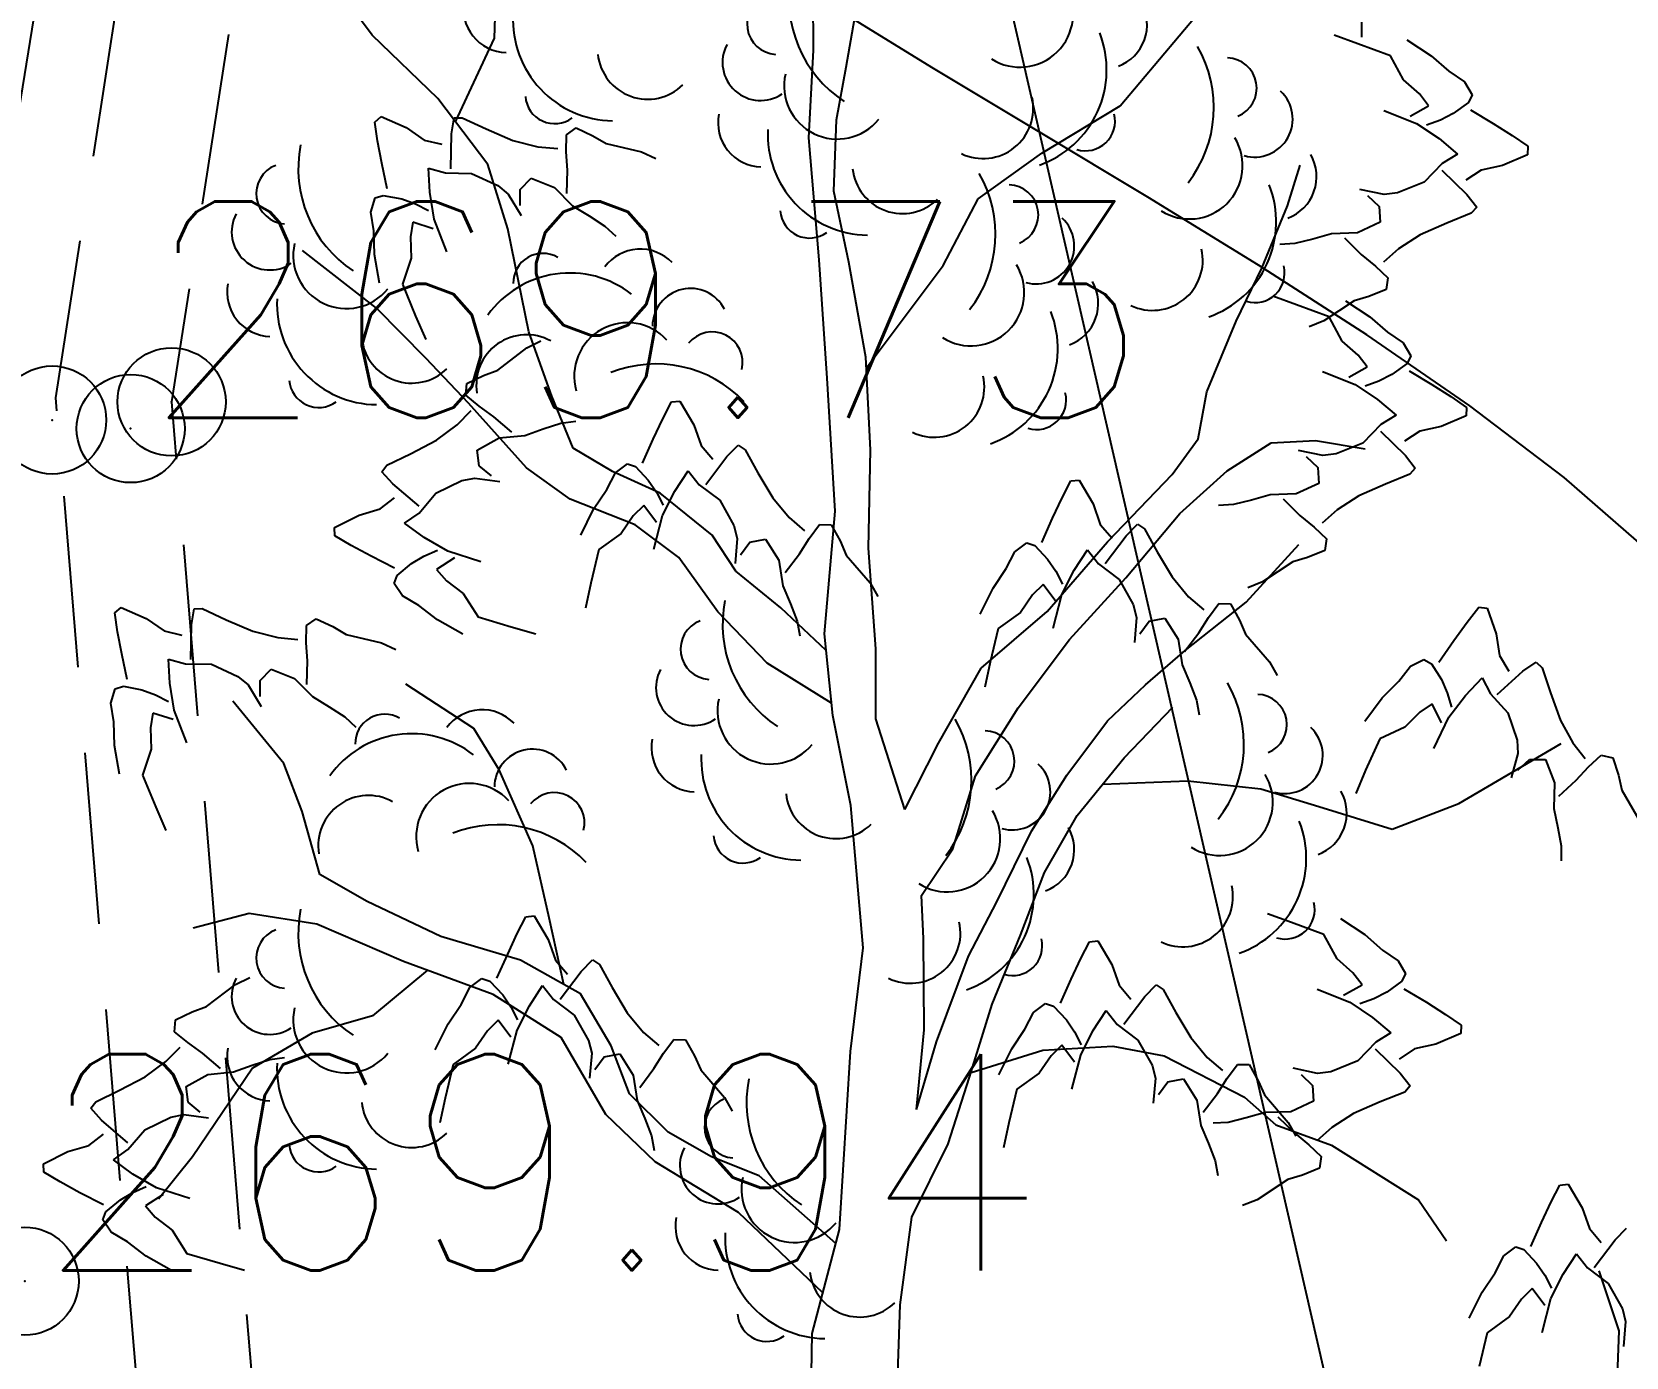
# Model space of a CAD drawing. Header units: millimetres. Extents: x 524954 to 526204, y 9523489 to 9524010.
# Drawn here: x 525202.72 to 525210.09, y 9523693.88 to 9523700.01 of the extents above; entities that cross this region are included whole.
import ezdxf
from ezdxf.enums import TextEntityAlignment as Align

# ---------------------------------------------------------------- set-up
doc = ezdxf.new("R2010")
doc.units = ezdxf.units.MM
doc.header["$PDMODE"] = 32
doc.header["$PDSIZE"] = 0.5
doc.linetypes.add('ACAD_ISO12W100', pattern=[21, 12, -3, 0, -3, 0, -3])
doc.linetypes.add('CACHE2', pattern=[4.7625, 3.175, -1.5875])
for name, color, linetype in [('Arbre', 34, 'ACAD_ISO12W100'), ('Borde_Piste', 7, 'CACHE2'), ('Caniveau', 5, 'CACHE2'), ('Cloture', 7, 'Continuous'), ('CN_01_00', 3, 'Continuous'), ('TopoAlt', 3, 'Continuous'), ('TOPOJIS', 7, 'Continuous')]:
    doc.layers.add(name, color=color, linetype=linetype)
doc.styles.add('Simplex 1.0', font='Simplex.shx', dxfattribs={"width": 0.99, "height": 1})
doc.linetypes.add('LIMITE1', pattern='A,6.35,-2.54,[133,ltypeshp.shx,S=2.54,R=0,X=-2.54,Y=0],-2.54,25.4', length=36.83)

# ---------------------------------------------------------------- blocks, each defined once
blk = doc.blocks.new('TCPOINT M')
at = {"color": 0}
blk.add_point((0, 0), dxfattribs=at)
at = {"layer": 'TopoAlt', "style": 'Simplex 1.0', "width": 0.99}
blk.add_attdef('ALT', (0.15, 0.15), '', height=1, dxfattribs=at)
blk = doc.blocks.new('v088')
at = {"color": 3, "linetype": 'Continuous'}
for p, q in [((-0.0239, 12.3184), (0.0161, 12.3965)), ((0.0161, 12.3965), (0.0546, 12.3999)), ((0.0546, 12.3999), (0.1184, 12.2906)), ((-0.0686, 12.2238), (-0.0239, 12.3184)), ((0.1184, 12.2906), (0.1522, 12.1952)), ((-0.1179, 12.1126), (-0.0686, 12.2238)), ((0.1522, 12.1952), (0.2074, 12.1313)), ((0.2717, 12.1435), (0.3242, 12.1966)), ((-0.2428, 12.0693), (-0.1881, 12.111)), ((-0.1881, 12.111), (-0.1505, 12.0986)), ((-0.1505, 12.0986), (-0.0915, 12.0354)), ((0.1746, 12.0155), (0.2717, 12.1435)), ((-0.2828, 11.9912), (-0.2428, 12.0693)), ((-0.0915, 12.0354), (-0.0536, 11.98)), ((0.0317, 11.9844), (0.0922, 12.0781)), ((0.0922, 12.0781), (0.1437, 12.0135)), ((-0.344, 11.9013), (-0.2828, 11.9912)), ((-0.0536, 11.98), (-0.0225, 11.9193)), ((-0.0252, 11.8718), (0.0317, 11.9844)), ((0.1437, 12.0135), (0.2395, 11.9416)), ((0.2395, 11.9416), (0.3048, 11.8248)), ((-0.4033, 11.7804), (-0.344, 11.9013)), ((-0.1618, 11.8694), (-0.2169, 11.7884)), ((-0.1123, 11.9179), (-0.1618, 11.8694)), ((-0.0542, 11.8389), (-0.1123, 11.9179)), ((-0.066, 11.7153), (-0.0252, 11.8718)), ((0.3048, 11.8248), (0.32, 11.7651)), ((-0.2169, 11.7884), (-0.3202, 11.714)), ((0.32, 11.7651), (0.3106, 11.6498)), ((-0.3202, 11.714), (-0.3572, 11.5582)), ((2.1964, 9.1077), (2.1964, 9.0385)), ((2.1801, 9.009), (2.0697, 9.0483)), ((2.3301, 8.953), (2.1801, 9.009)), ((2.4064, 9.0272), (2.519, 8.9533)), ((2.3912, 8.8412), (2.3301, 8.953)), ((2.519, 8.9533), (2.6006, 8.8814)), ((2.6006, 8.8814), (2.6731, 8.832)), ((2.4646, 8.7765), (2.3912, 8.8412)), ((2.5067, 8.7213), (2.4646, 8.7765)), ((2.6731, 8.832), (2.7077, 8.7725)), ((2.7077, 8.7725), (2.6907, 8.7368)), ((2.2998, 8.7005), (2.4501, 8.6406)), ((2.421, 8.6735), (2.5067, 8.7213)), ((2.6907, 8.7368), (2.6207, 8.6861)), ((2.7005, 8.7027), (2.8047, 8.6399)), ((-2.3661, 8.6466), (-2.3369, 8.6719)), ((-2.3527, 8.5599), (-2.3661, 8.6466)), ((-2.3369, 8.6719), (-2.2212, 8.6209)), ((-2.0108, 8.5916), (-1.9993, 8.6654)), ((-1.9993, 8.6654), (-1.9613, 8.6665)), ((-1.9613, 8.6665), (-1.8509, 8.6153)), ((2.4501, 8.6406), (2.5548, 8.5702)), ((2.5609, 8.6554), (2.4969, 8.632)), ((2.6207, 8.6861), (2.5609, 8.6554)), ((2.8047, 8.6399), (2.8931, 8.5838)), ((-2.3334, 8.4571), (-2.3527, 8.5599)), ((-2.2212, 8.6209), (-2.1379, 8.5634)), ((-2.1379, 8.5634), (-2.0557, 8.544)), ((-2.0143, 8.4309), (-2.0108, 8.5916)), ((-1.8509, 8.6153), (-1.7269, 8.5617)), ((-1.7269, 8.5617), (-1.6118, 8.5324)), ((-1.4805, 8.509), (-1.4801, 8.5879)), ((-1.4801, 8.5879), (-1.4347, 8.6192)), ((-1.4347, 8.6192), (-1.3575, 8.5833)), ((-1.3575, 8.5833), (-1.2966, 8.547)), ((2.5548, 8.5702), (2.6402, 8.4985)), ((2.8931, 8.5838), (2.9656, 8.5345)), ((-1.6118, 8.5324), (-1.519, 8.5242)), ((-1.4754, 8.4248), (-1.4805, 8.509)), ((-1.2966, 8.547), (-1.1322, 8.5082)), ((-1.1322, 8.5082), (-1.066, 8.4775)), ((2.6402, 8.4985), (2.5697, 8.4555)), ((2.9641, 8.4958), (2.8478, 8.4461)), ((2.9656, 8.5345), (2.9641, 8.4958)), ((-2.3082, 8.3381), (-2.3334, 8.4571)), ((-2.1178, 8.4334), (-2.0382, 8.4112)), ((-2.1118, 8.322), (-2.1178, 8.4334)), ((-2.0382, 8.4112), (-1.9184, 8.4092)), ((-1.9184, 8.4092), (-1.7971, 8.3529)), ((-1.4776, 8.3159), (-1.4754, 8.4248)), ((2.5697, 8.4555), (2.4865, 8.3693)), ((2.5678, 8.4245), (2.6828, 8.3123)), ((2.749, 8.4244), (2.6787, 8.3776)), ((2.8478, 8.4461), (2.749, 8.4244)), ((-1.7971, 8.3529), (-1.7497, 8.3134)), ((-1.6937, 8.2606), (-1.6931, 8.3341)), ((-1.6931, 8.3341), (-1.643, 8.3873)), ((-1.643, 8.3873), (-1.5356, 8.3441)), ((-1.5356, 8.3441), (-1.4515, 8.2595)), ((2.3013, 8.3113), (2.188, 8.335)), ((2.4865, 8.3693), (2.3625, 8.3191)), ((-2.384, 8.2298), (-2.3641, 8.2956)), ((-2.3641, 8.2956), (-2.3264, 8.3076)), ((-2.3264, 8.3076), (-2.2415, 8.291)), ((-2.2415, 8.291), (-2.1783, 8.2684)), ((-2.1783, 8.2684), (-2.1175, 8.2375)), ((-2.0919, 8.1974), (-2.1118, 8.322)), ((-1.7497, 8.3134), (-1.6897, 8.2145)), ((-1.4515, 8.2595), (-1.374, 8.2128)), ((2.2245, 8.3065), (2.2778, 8.2559)), ((2.2778, 8.2559), (2.2824, 8.183)), ((2.3625, 8.3191), (2.3013, 8.3113)), ((2.6828, 8.3123), (2.7289, 8.2536)), ((-2.3706, 8.1431), (-2.384, 8.2298)), ((-2.1895, 8.1837), (-2.2011, 8.1153)), ((-2.0961, 8.1537), (-2.1895, 8.1837)), ((-2.0331, 8.0467), (-2.0919, 8.1974)), ((-1.374, 8.2128), (-1.3019, 8.1659)), ((2.2824, 8.183), (2.1776, 8.1339)), ((2.7037, 8.225), (2.591, 8.1793)), ((2.7289, 8.2536), (2.7037, 8.225)), ((-2.3674, 8.0343), (-2.3706, 8.1431)), ((-2.2011, 8.1153), (-2.1982, 8.0174)), ((-1.3019, 8.1659), (-1.2515, 8.1184)), ((2.0584, 8.1303), (1.9713, 8.1055)), ((2.1776, 8.1339), (2.0584, 8.1303)), ((2.1174, 8.1109), (2.1954, 8.0349)), ((2.4672, 8.1253), (2.3672, 8.0611)), ((2.591, 8.1793), (2.4672, 8.1253)), ((1.8878, 8.0848), (1.8187, 8.0804)), ((1.9713, 8.1055), (1.8878, 8.0848)), ((2.1954, 8.0349), (2.2605, 7.9811)), ((2.3672, 8.0611), (2.2979, 7.9989)), ((-2.3445, 7.9016), (-2.3674, 8.0343)), ((-2.1982, 8.0174), (-2.2383, 7.8966)), ((2.2605, 7.9811), (2.3179, 7.927)), ((-2.2383, 7.8966), (-2.1768, 7.7487)), ((2.3179, 7.927), (2.3098, 7.8725)), ((1.8965, 7.8022), (1.7861, 7.8414)), ((2.1627, 7.8208), (2.0222, 7.7271)), ((2.1227, 7.8203), (2.2353, 7.7465)), ((2.2308, 7.8405), (2.1627, 7.8208)), ((2.3098, 7.8725), (2.2308, 7.8405)), ((-2.1768, 7.7487), (-2.1302, 7.6412)), ((2.0465, 7.7461), (1.8965, 7.8022)), ((2.1075, 7.6343), (2.0465, 7.7461)), ((2.2353, 7.7465), (2.3169, 7.6746)), ((2.0222, 7.7271), (1.9545, 7.6997)), ((2.3169, 7.6746), (2.3894, 7.6252)), ((-1.7972, 7.4997), (-1.6632, 7.6026)), ((-1.6632, 7.6026), (-1.5976, 7.6345)), ((2.1809, 7.5696), (2.1075, 7.6343)), ((2.3894, 7.6252), (2.424, 7.5657)), ((2.223, 7.5144), (2.1809, 7.5696)), ((2.407, 7.5299), (2.337, 7.4793)), ((2.424, 7.5657), (2.407, 7.5299)), ((-1.9404, 7.4382), (-1.8638, 7.4754)), ((-1.8638, 7.4754), (-1.7972, 7.4997)), ((2.0162, 7.4937), (2.1664, 7.4338)), ((2.1373, 7.4666), (2.223, 7.5144)), ((2.2772, 7.4485), (2.2132, 7.4252)), ((2.337, 7.4793), (2.2772, 7.4485)), ((2.4169, 7.4959), (2.521, 7.4331)), ((-1.9448, 7.3833), (-1.9404, 7.4382)), ((-1.8839, 7.3331), (-1.9448, 7.3833)), ((2.1664, 7.4338), (2.2711, 7.3633)), ((2.521, 7.4331), (2.6094, 7.377)), ((2.6094, 7.377), (2.6819, 7.3276)), ((-1.985, 7.2461), (-1.9201, 7.3129)), ((-1.8154, 7.2839), (-1.8839, 7.3331)), ((-1.0336, 7.2746), (-0.9936, 7.3527)), ((-0.9936, 7.3527), (-0.9551, 7.3561)), ((-0.9551, 7.3561), (-0.8913, 7.2468)), ((2.2711, 7.3633), (2.3565, 7.2916)), ((2.6819, 7.3276), (2.6805, 7.289)), ((-2.0805, 7.1754), (-1.985, 7.2461)), ((-1.7325, 7.2133), (-1.8154, 7.2839)), ((-1.6722, 7.1979), (-1.587, 7.2285)), ((-1.587, 7.2285), (-1.5051, 7.2548)), ((-1.5051, 7.2548), (-1.4365, 7.2638)), ((-1.0783, 7.18), (-1.0336, 7.2746)), ((-0.8913, 7.2468), (-0.8575, 7.1514)), ((2.286, 7.2486), (2.2028, 7.1624)), ((2.3565, 7.2916), (2.286, 7.2486)), ((2.5641, 7.2392), (2.4653, 7.2176)), ((2.6805, 7.289), (2.5641, 7.2392)), ((-2.2004, 7.1132), (-2.0805, 7.1754)), ((-1.8923, 7.1303), (-1.791, 7.1862)), ((-1.791, 7.1862), (-1.6722, 7.1979)), ((-1.1277, 7.0688), (-1.0783, 7.18)), ((-0.8575, 7.1514), (-0.8023, 7.0875)), ((-0.7381, 7.0997), (-0.6855, 7.1528)), ((-0.6855, 7.1528), (-0.654, 7.1313)), ((2.2028, 7.1624), (2.0788, 7.1122)), ((2.2841, 7.2177), (2.3991, 7.1055)), ((2.4653, 7.2176), (2.395, 7.1707)), ((-2.3098, 7.06), (-2.2004, 7.1132)), ((-1.8828, 7.0578), (-1.8923, 7.1303)), ((-0.8351, 6.9716), (-0.7381, 7.0997)), ((-0.654, 7.1313), (-0.5947, 7.0251)), ((2.0176, 7.1045), (1.9044, 7.1282)), ((1.9408, 7.0996), (1.9941, 7.049)), ((2.0788, 7.1122), (2.0176, 7.1045)), ((2.3991, 7.1055), (2.4452, 7.0467)), ((-2.333, 7.0298), (-2.3098, 7.06)), ((-2.283, 6.9743), (-2.333, 7.0298)), ((-1.8262, 7.0109), (-1.8828, 7.0578)), ((-1.2925, 6.9474), (-1.2526, 7.0255)), ((-1.2526, 7.0255), (-1.1978, 7.0672)), ((-1.1978, 7.0672), (-1.1602, 7.0548)), ((-1.1602, 7.0548), (-1.1012, 6.9916)), ((-0.978, 6.9406), (-0.9175, 7.0343)), ((-0.9175, 7.0343), (-0.8661, 6.9697)), ((-0.5947, 7.0251), (-0.5257, 6.909)), ((1.9941, 7.049), (1.9988, 6.9761)), ((2.4201, 7.0181), (2.3073, 6.9725)), ((2.4452, 7.0467), (2.4201, 7.0181)), ((-2.1607, 6.8701), (-2.283, 6.9743)), ((-2.1606, 6.8391), (-2.0833, 6.9307)), ((-2.0833, 6.9307), (-1.963, 6.9891)), ((-1.963, 6.9891), (-1.9025, 7.0009)), ((-1.9025, 7.0009), (-1.7879, 6.9849)), ((-1.3538, 6.8575), (-1.2925, 6.9474)), ((-1.1012, 6.9916), (-1.0633, 6.9361)), ((-1.0633, 6.9361), (-1.0322, 6.8755)), ((-1.0349, 6.828), (-0.978, 6.9406)), ((-0.8661, 6.9697), (-0.7702, 6.8978)), ((0.8128, 6.9092), (0.8527, 6.9872)), ((0.8527, 6.9872), (0.8913, 6.9906)), ((0.8913, 6.9906), (0.9551, 6.8814)), ((1.9988, 6.9761), (1.8939, 6.9271)), ((2.3073, 6.9725), (2.1835, 6.9184)), ((-2.4387, 6.8298), (-2.3415, 6.858)), ((-2.3415, 6.858), (-2.2745, 6.9095)), ((-1.413, 6.7366), (-1.3538, 6.8575)), ((-1.122, 6.8741), (-1.1715, 6.8255)), ((-1.0639, 6.7951), (-1.122, 6.8741)), ((-0.7702, 6.8978), (-0.705, 6.781)), ((-0.5257, 6.909), (-0.4496, 6.8178)), ((0.7681, 6.8145), (0.8128, 6.9092)), ((0.9551, 6.8814), (0.9888, 6.786)), ((1.6041, 6.8779), (1.535, 6.8736)), ((1.6876, 6.8986), (1.6041, 6.8779)), ((1.7747, 6.9234), (1.6876, 6.8986)), ((1.8939, 6.9271), (1.7747, 6.9234)), ((1.8337, 6.904), (1.9118, 6.828)), ((2.1835, 6.9184), (2.0835, 6.8543)), ((-2.5514, 6.7723), (-2.4387, 6.8298)), ((-2.228, 6.7914), (-2.1606, 6.8391)), ((-2.1379, 6.7256), (-2.228, 6.7914)), ((-1.1715, 6.8255), (-1.2266, 6.7446)), ((-1.0757, 6.6715), (-1.0349, 6.828)), ((-0.4496, 6.8178), (-0.3793, 6.7567)), ((-0.357, 6.7218), (-0.3104, 6.7855)), ((-0.3104, 6.7855), (-0.2553, 6.7842)), ((-0.2553, 6.7842), (-0.2138, 6.7099)), ((0.7187, 6.7034), (0.7681, 6.8145)), ((0.9888, 6.786), (1.0441, 6.7221)), ((1.1083, 6.7343), (1.1609, 6.7873)), ((1.1609, 6.7873), (1.1923, 6.7659)), ((1.9118, 6.828), (1.9768, 6.7743)), ((2.0835, 6.8543), (2.0142, 6.7921)), ((-2.5502, 6.7337), (-2.5514, 6.7723)), ((-2.4746, 6.6893), (-2.5502, 6.7337)), ((-2.0288, 6.6624), (-2.1379, 6.7256)), ((-1.2266, 6.7446), (-1.3299, 6.6702)), ((-0.705, 6.781), (-0.6897, 6.7213)), ((-0.6897, 6.7213), (-0.6991, 6.6059)), ((-0.6318, 6.7049), (-0.56, 6.7185)), ((-0.56, 6.7185), (-0.4983, 6.6206)), ((-0.4022, 6.6506), (-0.357, 6.7218)), ((-0.2138, 6.7099), (-0.1857, 6.6447)), ((1.0112, 6.6062), (1.1083, 6.7343)), ((1.1923, 6.7659), (1.2517, 6.6597)), ((1.9768, 6.7743), (2.0342, 6.7201)), ((2.0342, 6.7201), (2.0261, 6.6656)), ((-2.3827, 6.6392), (-2.4746, 6.6893)), ((-2.2745, 6.5836), (-2.3827, 6.6392)), ((-2.1959, 6.6055), (-2.1384, 6.6402)), ((-2.1384, 6.6402), (-2.076, 6.6678)), ((-1.8748, 6.6127), (-2.0288, 6.6624)), ((-1.3299, 6.6702), (-1.3669, 6.5144)), ((-0.6753, 6.6457), (-0.6318, 6.7049)), ((-0.4679, 6.5637), (-0.4022, 6.6506)), ((-0.1857, 6.6447), (-0.0753, 6.5169)), ((0.5538, 6.582), (0.5938, 6.6601)), ((0.5938, 6.6601), (0.6485, 6.7018)), ((0.6485, 6.7018), (0.6861, 6.6893)), ((0.6861, 6.6893), (0.7451, 6.6262)), ((0.8684, 6.5752), (0.9289, 6.6689)), ((0.9289, 6.6689), (0.9803, 6.6043)), ((1.2517, 6.6597), (1.3207, 6.5436)), ((2.0261, 6.6656), (1.9472, 6.6337)), ((-2.2624, 6.5503), (-2.1959, 6.6055)), ((-1.9976, 6.6315), (-2.0798, 6.5781)), ((-2.0798, 6.5781), (-2.0342, 6.5259)), ((-0.4983, 6.6206), (-0.4798, 6.5027)), ((0.4926, 6.4921), (0.5538, 6.582)), ((0.7451, 6.6262), (0.7831, 6.5707)), ((0.7831, 6.5707), (0.8142, 6.5101)), ((0.8114, 6.4626), (0.8684, 6.5752)), ((0.9803, 6.6043), (1.0762, 6.5324)), ((1.879, 6.6139), (1.7385, 6.5203)), ((1.9472, 6.6337), (1.879, 6.6139)), ((-2.2769, 6.5134), (-2.2624, 6.5503)), ((-2.2384, 6.4564), (-2.2769, 6.5134)), ((-2.0342, 6.5259), (-1.9565, 6.4662)), ((-1.3669, 6.5144), (-1.3922, 6.3999)), ((-0.4798, 6.5027), (-0.4444, 6.4194)), ((-0.0753, 6.5169), (-0.0397, 6.4532)), ((0.4333, 6.3712), (0.4926, 6.4921)), ((0.7244, 6.5087), (0.6749, 6.4601)), ((0.7824, 6.4297), (0.7244, 6.5087)), ((1.0762, 6.5324), (1.1414, 6.4156)), ((1.3207, 6.5436), (1.3968, 6.4523)), ((1.7385, 6.5203), (1.6708, 6.4929)), ((-2.1628, 6.412), (-2.2384, 6.4564)), ((-1.9565, 6.4662), (-1.8881, 6.3588)), ((-0.4444, 6.4194), (-0.4135, 6.3391)), ((0.6749, 6.4601), (0.6198, 6.3792)), ((0.7707, 6.306), (0.8114, 6.4626)), ((1.1414, 6.4156), (1.1567, 6.3559)), ((1.3968, 6.4523), (1.4671, 6.3913)), ((1.4894, 6.3564), (1.536, 6.4201)), ((1.536, 6.4201), (1.5911, 6.4188)), ((1.5911, 6.4188), (1.6326, 6.3444)), ((-3.5682, 6.3771), (-3.539, 6.4025)), ((-3.5548, 6.2904), (-3.5682, 6.3771)), ((-3.539, 6.4025), (-3.4232, 6.3514)), ((-3.4232, 6.3514), (-3.3399, 6.2939)), ((-3.2129, 6.3221), (-3.2014, 6.3959)), ((-3.2014, 6.3959), (-3.1633, 6.397)), ((-3.1633, 6.397), (-3.053, 6.3458)), ((-3.053, 6.3458), (-2.929, 6.2922)), ((-2.6821, 6.3185), (-2.6368, 6.3497)), ((-2.6368, 6.3497), (-2.5596, 6.3138)), ((-2.0765, 6.3457), (-2.1628, 6.412)), ((-1.9592, 6.2797), (-2.0765, 6.3457)), ((-1.8881, 6.3588), (-1.7347, 6.313)), ((0.6198, 6.3792), (0.5164, 6.3047)), ((1.1567, 6.3559), (1.1472, 6.2405)), ((1.171, 6.2803), (1.2146, 6.3394)), ((1.2146, 6.3394), (1.2864, 6.3531)), ((1.2864, 6.3531), (1.3481, 6.2552)), ((1.4442, 6.2852), (1.4894, 6.3564)), ((1.6326, 6.3444), (1.6606, 6.2793)), ((2.6849, 6.3343), (2.7388, 6.4036)), ((2.7388, 6.4036), (2.7772, 6.3997)), ((2.7772, 6.3997), (2.8196, 6.2805)), ((-3.5355, 6.1876), (-3.5548, 6.2904)), ((-3.3399, 6.2939), (-3.2577, 6.2746)), ((-3.2164, 6.1615), (-3.2129, 6.3221)), ((-2.929, 6.2922), (-2.8139, 6.2629)), ((-2.6826, 6.2395), (-2.6821, 6.3185)), ((-2.5596, 6.3138), (-2.4986, 6.2775)), ((-2.4986, 6.2775), (-2.3343, 6.2387)), ((-1.7347, 6.313), (-1.6219, 6.2812)), ((-0.4135, 6.3391), (-0.4006, 6.2711)), ((0.5164, 6.3047), (0.4795, 6.1489)), ((1.3784, 6.1983), (1.4442, 6.2852)), ((1.6606, 6.2793), (1.771, 6.1515)), ((2.6234, 6.2497), (2.6849, 6.3343)), ((2.8196, 6.2805), (2.8349, 6.1805)), ((-2.8139, 6.2629), (-2.7211, 6.2547)), ((-2.6774, 6.1553), (-2.6826, 6.2395)), ((-2.3343, 6.2387), (-2.2681, 6.208)), ((1.3481, 6.2552), (1.3665, 6.1373)), ((2.5541, 6.1497), (2.6234, 6.2497)), ((-3.5103, 6.0686), (-3.5355, 6.1876)), ((-3.3198, 6.1639), (-3.2403, 6.1417)), ((-3.3139, 6.0525), (-3.3198, 6.1639)), ((-3.2403, 6.1417), (-3.1205, 6.1398)), ((-3.1205, 6.1398), (-2.9991, 6.0834)), ((-2.6797, 6.0464), (-2.6774, 6.1553)), ((0.4795, 6.1489), (0.4542, 6.0345)), ((1.3665, 6.1373), (1.4019, 6.054)), ((1.771, 6.1515), (1.8066, 6.0878)), ((2.3695, 6.0612), (2.4234, 6.1305)), ((2.4234, 6.1305), (2.4849, 6.1612)), ((2.4849, 6.1612), (2.5195, 6.142)), ((2.5195, 6.142), (2.5657, 6.0689)), ((2.8349, 6.1805), (2.8773, 6.1074)), ((2.9427, 6.1074), (3.0042, 6.1497)), ((3.0042, 6.1497), (3.0311, 6.1228)), ((3.0311, 6.1228), (3.0696, 6.0074)), ((-3.294, 5.9279), (-3.3139, 6.0525)), ((-2.9991, 6.0834), (-2.9517, 6.044)), ((-2.8958, 5.9912), (-2.8952, 6.0647)), ((-2.8952, 6.0647), (-2.845, 6.1178)), ((-2.845, 6.1178), (-2.7377, 6.0747)), ((-2.7377, 6.0747), (-2.6536, 5.99)), ((1.4019, 6.054), (1.4328, 5.9737)), ((2.2926, 5.9843), (2.3695, 6.0612)), ((2.5657, 6.0689), (2.5926, 6.0074)), ((2.6772, 5.9958), (2.7542, 6.0766)), ((2.7542, 6.0766), (2.7926, 6.0035)), ((2.8234, 5.9997), (2.9427, 6.1074)), ((-3.5861, 5.9603), (-3.5662, 6.0262)), ((-3.5662, 6.0262), (-3.5284, 6.0381)), ((-3.5284, 6.0381), (-3.4436, 6.0215)), ((-3.4436, 6.0215), (-3.3804, 5.9989)), ((-3.3804, 5.9989), (-3.3196, 5.968)), ((-2.9517, 6.044), (-2.8917, 5.945)), ((-2.6536, 5.99), (-2.576, 5.9433)), ((1.4328, 5.9737), (1.4458, 5.9057)), ((2.2118, 5.8766), (2.2926, 5.9843)), ((2.5926, 6.0074), (2.6118, 5.942)), ((2.6003, 5.8958), (2.6772, 5.9958)), ((2.7926, 6.0035), (2.8734, 5.9151)), ((3.0696, 6.0074), (3.1158, 5.8804)), ((-3.5727, 5.8736), (-3.5861, 5.9603)), ((-3.3915, 5.9142), (-3.4031, 5.8459)), ((-3.2981, 5.8843), (-3.3915, 5.9142)), ((-3.2352, 5.7773), (-3.294, 5.9279)), ((-2.576, 5.9433), (-2.5039, 5.8964)), ((2.4657, 5.9189), (2.3964, 5.8497)), ((2.5234, 5.9574), (2.4657, 5.9189)), ((2.5657, 5.8689), (2.5234, 5.9574)), ((2.8734, 5.9151), (2.9157, 5.7881)), ((-3.5695, 5.7648), (-3.5727, 5.8736)), ((-3.4031, 5.8459), (-3.4003, 5.748)), ((-2.5039, 5.8964), (-2.4536, 5.8489)), ((2.3964, 5.8497), (2.281, 5.7958)), ((2.5311, 5.7497), (2.6003, 5.8958)), ((3.1158, 5.8804), (3.1734, 5.7766)), ((-3.5466, 5.6322), (-3.5695, 5.7648)), ((2.281, 5.7958), (2.2156, 5.6496)), ((2.9157, 5.7881), (2.9196, 5.7266)), ((3.1734, 5.7766), (3.2311, 5.7035)), ((-3.4003, 5.748), (-3.4403, 5.6271)), ((2.9196, 5.7266), (2.8888, 5.615)), ((2.9196, 5.6496), (2.9734, 5.6996)), ((2.9734, 5.6996), (3.0465, 5.6996)), ((3.0465, 5.6996), (3.0888, 5.5919)), ((3.2465, 5.665), (3.3042, 5.7189)), ((3.3042, 5.7189), (3.3581, 5.7073)), ((3.3581, 5.7073), (3.385, 5.6266)), ((-3.4403, 5.6271), (-3.3789, 5.4792)), ((2.2156, 5.6496), (2.1695, 5.5419)), ((3.1081, 5.5304), (3.1888, 5.6035)), ((3.1888, 5.6035), (3.2465, 5.665)), ((3.385, 5.6266), (3.4004, 5.5573)), ((3.0888, 5.5919), (3.085, 5.4727)), ((3.4004, 5.5573), (3.485, 5.4112)), ((-3.3789, 5.4792), (-3.3323, 5.3717)), ((3.085, 5.4727), (3.1042, 5.3842)), ((3.1042, 5.3842), (3.1196, 5.2996)), ((3.1196, 5.2996), (3.1196, 5.2304)), ((-1.7068, 4.8945), (-1.6668, 4.9726)), ((-1.6668, 4.9726), (-1.6283, 4.976)), ((-1.6283, 4.976), (-1.5645, 4.8667)), ((1.8724, 4.9461), (1.762, 4.9854)), ((2.0224, 4.89), (1.8724, 4.9461)), ((2.0987, 4.9642), (2.2113, 4.8904)), ((-1.7514, 4.7999), (-1.7068, 4.8945)), ((-1.5645, 4.8667), (-1.5307, 4.7714)), ((2.0834, 4.7783), (2.0224, 4.89)), ((2.2113, 4.8904), (2.2929, 4.8185)), ((-1.8008, 4.6887), (-1.7514, 4.7999)), ((0.8993, 4.7791), (0.9393, 4.8572)), ((0.9393, 4.8572), (0.9778, 4.8606)), ((0.9778, 4.8606), (1.0416, 4.7513)), ((2.2929, 4.8185), (2.3654, 4.7691)), ((-1.5307, 4.7714), (-1.4755, 4.7074)), ((-1.5083, 4.5916), (-1.4112, 4.7196)), ((-1.4112, 4.7196), (-1.3587, 4.7727)), ((-1.3587, 4.7727), (-1.3272, 4.7513)), ((-1.3272, 4.7513), (-1.2679, 4.6451)), ((0.8546, 4.6845), (0.8993, 4.7791)), ((1.0416, 4.7513), (1.0754, 4.656)), ((2.1569, 4.7135), (2.0834, 4.7783)), ((2.3654, 4.7691), (2.4, 4.7096)), ((-3.1435, 4.5571), (-3.0095, 4.66)), ((-3.0095, 4.66), (-2.9439, 4.6918)), ((-1.9657, 4.5674), (-1.9257, 4.6454)), ((-1.9257, 4.6454), (-1.871, 4.6871)), ((-1.871, 4.6871), (-1.8334, 4.6747)), ((-1.8334, 4.6747), (-1.7744, 4.6115)), ((-1.6512, 4.5605), (-1.5907, 4.6542)), ((-1.5907, 4.6542), (-1.5392, 4.5896)), ((-1.2679, 4.6451), (-1.1988, 4.529)), ((0.8053, 4.5733), (0.8546, 4.6845)), ((1.0754, 4.656), (1.1306, 4.592)), ((1.1948, 4.6042), (1.2474, 4.6573)), ((1.2474, 4.6573), (1.2789, 4.6359)), ((2.1133, 4.6106), (2.1989, 4.6584)), ((2.1989, 4.6584), (2.1569, 4.7135)), ((2.383, 4.6739), (2.3129, 4.6232)), ((2.4, 4.7096), (2.383, 4.6739)), ((-1.7744, 4.6115), (-1.7365, 4.5561)), ((-1.5392, 4.5896), (-1.4434, 4.5178)), ((0.6804, 4.53), (0.7351, 4.5718)), ((0.7351, 4.5718), (0.7727, 4.5593)), ((1.0978, 4.4762), (1.1948, 4.6042)), ((1.2789, 4.6359), (1.3382, 4.5297)), ((1.9921, 4.6376), (2.1424, 4.5777)), ((2.1424, 4.5777), (2.247, 4.5072)), ((2.2532, 4.5924), (2.1892, 4.5691)), ((2.3129, 4.6232), (2.2532, 4.5924)), ((2.3928, 4.6398), (2.497, 4.577)), ((2.497, 4.577), (2.5853, 4.5209)), ((-3.2867, 4.4956), (-3.2101, 4.5328)), ((-3.2101, 4.5328), (-3.1435, 4.5571)), ((-2.0269, 4.4774), (-1.9657, 4.5674)), ((-1.7365, 4.5561), (-1.7054, 4.4954)), ((-1.7081, 4.4479), (-1.6512, 4.5605)), ((-1.4434, 4.5178), (-1.3781, 4.401)), ((-1.1988, 4.529), (-1.1228, 4.4377)), ((0.6404, 4.452), (0.6804, 4.53)), ((0.7727, 4.5593), (0.8317, 4.4961)), ((0.9549, 4.4451), (1.0154, 4.5388)), ((1.0154, 4.5388), (1.0668, 4.4742)), ((1.3382, 4.5297), (1.4072, 4.4136)), ((2.247, 4.5072), (2.3325, 4.4356)), ((2.5853, 4.5209), (2.6578, 4.4715)), ((-3.2911, 4.4407), (-3.2867, 4.4956)), ((-3.2303, 4.3905), (-3.2911, 4.4407)), ((-2.0862, 4.3565), (-2.0269, 4.4774)), ((-1.8447, 4.4455), (-1.8998, 4.3645)), ((-1.7952, 4.494), (-1.8447, 4.4455)), ((-1.7371, 4.415), (-1.7952, 4.494)), ((-1.7488, 4.2914), (-1.7081, 4.4479)), ((-1.1228, 4.4377), (-1.0524, 4.3767)), ((0.5791, 4.362), (0.6404, 4.452)), ((0.8317, 4.4961), (0.8696, 4.4407)), ((0.8696, 4.4407), (0.9007, 4.38)), ((0.898, 4.3325), (0.9549, 4.4451)), ((1.0668, 4.4742), (1.1627, 4.4024)), ((2.3325, 4.4356), (2.262, 4.3926)), ((2.6564, 4.4329), (2.5401, 4.3831)), ((2.6578, 4.4715), (2.6564, 4.4329)), ((-3.3314, 4.3035), (-3.2664, 4.3702)), ((-3.1617, 4.3413), (-3.2303, 4.3905)), ((-1.8998, 4.3645), (-2.0031, 4.2901)), ((-1.3781, 4.401), (-1.3629, 4.3412)), ((-1.0302, 4.3418), (-0.9835, 4.4054)), ((-0.9835, 4.4054), (-0.9285, 4.4041)), ((-0.9285, 4.4041), (-0.8869, 4.3298)), ((0.5199, 4.2411), (0.5791, 4.362)), ((0.8109, 4.3786), (0.7614, 4.3301)), ((0.869, 4.2996), (0.8109, 4.3786)), ((1.1627, 4.4024), (1.228, 4.2856)), ((1.4072, 4.4136), (1.4833, 4.3223)), ((2.262, 4.3926), (2.1788, 4.3064)), ((2.2601, 4.3616), (2.3751, 4.2494)), ((2.4412, 4.3615), (2.371, 4.3146)), ((2.5401, 4.3831), (2.4412, 4.3615)), ((-3.4268, 4.2328), (-3.3314, 4.3035)), ((-3.0788, 4.2707), (-3.1617, 4.3413)), ((-3.0186, 4.2553), (-2.9333, 4.2859)), ((-2.9333, 4.2859), (-2.8514, 4.3121)), ((-2.8514, 4.3121), (-2.7828, 4.3211)), ((-2.0031, 4.2901), (-2.0401, 4.1343)), ((-1.3629, 4.3412), (-1.3723, 4.2259)), ((-1.3485, 4.2656), (-1.3049, 4.3248)), ((-1.3049, 4.3248), (-1.2331, 4.3384)), ((-1.2331, 4.3384), (-1.1715, 4.2405)), ((-1.0754, 4.2705), (-1.0302, 4.3418)), ((-0.8869, 4.3298), (-0.8589, 4.2646)), ((0.7614, 4.3301), (0.7063, 4.2491)), ((0.8572, 4.176), (0.898, 4.3325)), ((1.228, 4.2856), (1.2432, 4.2258)), ((1.4833, 4.3223), (1.5536, 4.2613)), ((1.5759, 4.2264), (1.6226, 4.29)), ((1.6226, 4.29), (1.6776, 4.2887)), ((1.6776, 4.2887), (1.7191, 4.2144)), ((2.1788, 4.3064), (2.0548, 4.2561)), ((-3.5467, 4.1705), (-3.4268, 4.2328)), ((-3.2386, 4.1877), (-3.1373, 4.2436)), ((-3.1373, 4.2436), (-3.0186, 4.2553)), ((-1.1715, 4.2405), (-1.153, 4.1227)), ((-1.1411, 4.1837), (-1.0754, 4.2705)), ((-0.8589, 4.2646), (-0.7485, 4.1368)), ((0.7063, 4.2491), (0.603, 4.1747)), ((1.2432, 4.2258), (1.2338, 4.1105)), ((1.2576, 4.1502), (1.3011, 4.2094)), ((1.3011, 4.2094), (1.373, 4.223)), ((1.373, 4.223), (1.4346, 4.1251)), ((1.5307, 4.1551), (1.5759, 4.2264)), ((1.7191, 4.2144), (1.7472, 4.1493)), ((1.9936, 4.2484), (1.8803, 4.2721)), ((1.9168, 4.2436), (1.9701, 4.193)), ((2.0548, 4.2561), (1.9936, 4.2484)), ((2.3751, 4.2494), (2.4212, 4.1906)), ((-3.6561, 4.1174), (-3.5467, 4.1705)), ((-3.2291, 4.1152), (-3.2386, 4.1877)), ((-2.0401, 4.1343), (-2.0653, 4.0199)), ((-0.7485, 4.1368), (-0.7129, 4.0731)), ((0.603, 4.1747), (0.566, 4.0189)), ((1.465, 4.0683), (1.5307, 4.1551)), ((1.7472, 4.1493), (1.8576, 4.0214)), ((1.9701, 4.193), (1.9747, 4.12)), ((2.396, 4.1621), (2.2833, 4.1164)), ((2.4212, 4.1906), (2.396, 4.1621)), ((-3.6793, 4.0872), (-3.6561, 4.1174)), ((-3.6294, 4.0317), (-3.6793, 4.0872)), ((-3.3093, 4.0465), (-3.2488, 4.0583)), ((-3.2488, 4.0583), (-3.1342, 4.0423)), ((-3.1725, 4.0683), (-3.2291, 4.1152)), ((-1.153, 4.1227), (-1.1176, 4.0393)), ((1.4346, 4.1251), (1.4531, 4.0073)), ((1.7506, 4.0673), (1.6636, 4.0426)), ((1.8699, 4.071), (1.7506, 4.0673)), ((1.9747, 4.12), (1.8699, 4.071)), ((2.1595, 4.0623), (2.0595, 3.9982)), ((2.2833, 4.1164), (2.1595, 4.0623)), ((-3.5071, 3.9275), (-3.6294, 4.0317)), ((-3.5069, 3.8964), (-3.4297, 3.988)), ((-3.4297, 3.988), (-3.3093, 4.0465)), ((-1.1176, 4.0393), (-1.0867, 3.9591)), ((0.566, 4.0189), (0.5407, 3.9045)), ((1.4531, 4.0073), (1.4885, 3.9239)), ((1.5801, 4.0219), (1.511, 4.0175)), ((1.6636, 4.0426), (1.5801, 4.0219)), ((1.8097, 4.0479), (1.8877, 3.9719)), ((1.8576, 4.0214), (1.8932, 3.9577)), ((2.0595, 3.9982), (1.9902, 3.936)), ((-3.785, 3.8871), (-3.6878, 3.9154)), ((-3.6878, 3.9154), (-3.6208, 3.9668)), ((-1.0867, 3.9591), (-1.0738, 3.891)), ((1.4885, 3.9239), (1.5194, 3.8437)), ((1.8877, 3.9719), (1.9528, 3.9182)), ((1.9528, 3.9182), (2.0102, 3.864)), ((-3.8977, 3.8297), (-3.785, 3.8871)), ((-3.5743, 3.8488), (-3.5069, 3.8964)), ((-3.4842, 3.783), (-3.5743, 3.8488)), ((1.5194, 3.8437), (1.5323, 3.7756)), ((2.0102, 3.864), (2.002, 3.8096)), ((-3.8965, 3.791), (-3.8977, 3.8297)), ((-3.8209, 3.7466), (-3.8965, 3.791)), ((-3.3751, 3.7197), (-3.4842, 3.783)), ((1.9231, 3.7776), (1.855, 3.7579)), ((2.002, 3.8096), (1.9231, 3.7776)), ((-3.729, 3.6966), (-3.8209, 3.7466)), ((-3.6208, 3.641), (-3.729, 3.6966)), ((-3.5422, 3.6629), (-3.4847, 3.6976)), ((-3.4847, 3.6976), (-3.4223, 3.7252)), ((-3.3439, 3.6889), (-3.4261, 3.6355)), ((-3.2212, 3.6701), (-3.3751, 3.7197)), ((1.855, 3.7579), (1.7144, 3.6642)), ((-3.6087, 3.6076), (-3.5422, 3.6629)), ((-3.4261, 3.6355), (-3.3805, 3.5833)), ((1.7144, 3.6642), (1.6468, 3.6368)), ((-3.6232, 3.5708), (-3.6087, 3.6076)), ((-3.5847, 3.5138), (-3.6232, 3.5708)), ((-3.3805, 3.5833), (-3.3028, 3.5236)), ((-3.5091, 3.4694), (-3.5847, 3.5138)), ((-3.4228, 3.4031), (-3.5091, 3.4694)), ((-3.3028, 3.5236), (-3.2344, 3.4162)), ((-3.3055, 3.337), (-3.4228, 3.4031)), ((-3.2344, 3.4162), (-3.081, 3.3703)), ((-3.081, 3.3703), (-2.9682, 3.3386))]:
    blk.add_line(p, q, dxfattribs=at)
at = {"linetype": 'Continuous'}
for p, q in [((0.2897, 11.7219), (0.1969, 11.9998)), ((0.2697, 11.1929), (0.2897, 11.7219)), ((-1.8121, 9.0349), (-1.7966, 9.483)), ((-0.337, 8.9787), (-0.339, 9.3704)), ((-0.1861, 8.901), (-0.1306, 9.2193)), ((-2.3783, 9.048), (-2.4742, 9.1766)), ((1.08, 8.7222), (1.4442, 9.1527)), ((-2.0737, 8.7558), (-2.3783, 9.048)), ((-1.992, 8.6473), (-1.8121, 9.0349)), ((-0.3597, 8.574), (-0.337, 8.9787)), ((-0.2308, 8.6575), (-0.1861, 8.901)), ((-1.8434, 8.4497), (-2.0737, 8.7558)), ((0.7177, 8.5032), (1.08, 8.7222)), ((-0.2426, 8.3277), (-0.2308, 8.6575)), ((-0.3105, 8.0091), (-0.3597, 8.574)), ((0.4236, 8.2918), (0.7177, 8.5032)), ((-1.7501, 8.1531), (-1.8434, 8.4497)), ((1.8546, 8.2596), (1.9129, 8.4473)), ((-0.1735, 7.9995), (-0.2426, 8.3277)), ((0.2621, 7.9837), (0.4236, 8.2918)), ((1.7363, 7.971), (1.8546, 8.2596)), ((-1.6531, 7.6763), (-1.7501, 8.1531)), ((-2.3581, 7.786), (-2.6995, 8.0525)), ((-0.2742, 7.4626), (-0.3105, 8.0091)), ((-0.0959, 7.5596), (-0.1735, 7.9995)), ((-0.0934, 7.5087), (0.2621, 7.9837)), ((1.617, 7.726), (1.7363, 7.971)), ((-2.1294, 7.5544), (-2.3581, 7.786)), ((-1.5474, 7.38), (-1.6531, 7.6763)), ((1.4808, 7.3998), (1.617, 7.726)), ((-1.9323, 7.3471), (-2.1294, 7.5544)), ((-0.0745, 7.1309), (-0.0959, 7.5596)), ((-0.2365, 6.8477), (-0.2742, 7.4626)), ((-1.4491, 7.1395), (-1.5474, 7.38)), ((1.4418, 7.1813), (1.4808, 7.3998)), ((-1.6648, 7.048), (-1.9323, 7.3471)), ((1.3209, 7.0171), (1.4418, 7.1813)), ((1.5755, 7.0348), (1.778, 7.1634)), ((1.778, 7.1634), (1.983, 7.1739)), ((1.983, 7.1739), (2.2139, 7.1352)), ((-1.2665, 7.0314), (-1.4491, 7.1395)), ((-0.0837, 6.6768), (-0.0745, 7.1309)), ((-1.4628, 6.9029), (-1.6648, 7.048)), ((-1.0467, 6.9303), (-1.2665, 7.0314)), ((1.0227, 6.7061), (1.3209, 7.0171)), ((1.3557, 6.8374), (1.5755, 7.0348)), ((-0.8063, 6.7363), (-1.0467, 6.9303)), ((-1.1618, 6.7848), (-1.4628, 6.9029)), ((-0.9597, 6.6336), (-1.1618, 6.7848)), ((-0.2869, 6.2807), (-0.2365, 6.8477)), ((1.107, 6.54), (1.3557, 6.8374)), ((-0.6972, 6.5707), (-0.8063, 6.7363)), ((-0.0491, 6.2111), (-0.0837, 6.6768)), ((0.7433, 6.3831), (1.0227, 6.7061)), ((1.6628, 6.4272), (1.906, 6.6935)), ((-0.7803, 6.3824), (-0.9597, 6.6336)), ((-0.4884, 6.4009), (-0.6972, 6.5707)), ((0.8455, 6.2546), (1.107, 6.54)), ((1.3814, 6.2037), (1.6628, 6.4272)), ((-0.5514, 6.1446), (-0.7803, 6.3824)), ((-0.2789, 6.2036), (-0.4884, 6.4009)), ((0.4379, 6.1217), (0.7433, 6.3831)), ((-0.2479, 5.9022), (-0.2869, 6.2807)), ((-0.0486, 5.8877), (-0.0491, 6.2111)), ((0.6096, 5.9388), (0.8455, 6.2546)), ((1.1982, 6.0444), (1.3814, 6.2037)), ((-0.2539, 5.9607), (-0.5514, 6.1446)), ((0.2399, 5.7756), (0.4379, 6.1217)), ((-1.9071, 5.8427), (-2.2223, 6.0475)), ((1.0213, 5.879), (1.1982, 6.0444)), ((-2.7868, 5.6812), (-3.0229, 5.9686)), ((-0.1646, 5.4873), (-0.2479, 5.9022)), ((0.4109, 5.6237), (0.6096, 5.9388)), ((1.0995, 5.7065), (1.3247, 5.9413)), ((-1.7911, 5.6523), (-1.9071, 5.8427)), ((0.0846, 5.4676), (-0.0486, 5.8877)), ((0.8338, 5.6263), (1.0213, 5.879)), ((0.0846, 5.4676), (0.2399, 5.7756)), ((2.6462, 5.4963), (3.1193, 5.7735)), ((-2.7013, 5.4591), (-2.7868, 5.6812)), ((0.8812, 5.4407), (1.0995, 5.7065)), ((-1.6346, 5.3011), (-1.7911, 5.6523)), ((0.3061, 5.2857), (0.4109, 5.6237)), ((0.6713, 5.3679), (0.8338, 5.6263)), ((1.0006, 5.5861), (1.394, 5.6007)), ((1.394, 5.6007), (1.7306, 5.5642)), ((1.7306, 5.5642), (1.9997, 5.4827)), ((-2.6206, 5.1685), (-2.7013, 5.4591)), ((-0.1073, 4.8293), (-0.1646, 5.4873)), ((1.9997, 5.4827), (2.3377, 5.3779)), ((2.3377, 5.3779), (2.6462, 5.4963)), ((0.7312, 5.1764), (0.8812, 5.4407)), ((0.5102, 5.0412), (0.6713, 5.3679)), ((-1.5592, 4.9668), (-1.6346, 5.3011)), ((0.1613, 5.0712), (0.3061, 5.2857)), ((-2.4003, 5.0425), (-2.6206, 5.1685)), ((0.6191, 4.888), (0.7312, 5.1764)), ((-2.0611, 4.8817), (-2.4003, 5.0425)), ((0.1717, 4.8724), (0.1613, 5.0712)), ((0.3786, 4.7897), (0.5102, 5.0412)), ((-2.9464, 4.9876), (-3.2062, 4.92)), ((-2.6344, 4.9381), (-2.9464, 4.9876)), ((-1.4917, 4.6586), (-1.5592, 4.9668)), ((-2.2328, 4.7662), (-2.6344, 4.9381)), ((-1.6919, 4.7713), (-2.0611, 4.8817)), ((0.1743, 4.4496), (0.1717, 4.8724)), ((0.489, 4.5681), (0.6191, 4.888)), ((-0.1657, 4.3492), (-0.1073, 4.8293)), ((-2.1227, 4.7254), (-2.3768, 4.5144)), ((-1.8192, 4.6131), (-2.2328, 4.7662)), ((-1.415, 4.6154), (-1.6919, 4.7713)), ((0.2314, 4.3948), (0.3786, 4.7897)), ((-1.5041, 4.4145), (-1.8192, 4.6131)), ((-1.2732, 4.3758), (-1.415, 4.6154)), ((-2.3768, 4.5144), (-2.655, 4.434)), ((0.3841, 4.2301), (0.489, 4.5681)), ((-2.655, 4.434), (-2.9315, 4.2727)), ((0.1384, 4.0819), (0.1743, 4.4496)), ((-1.2976, 4.0581), (-1.5041, 4.4145)), ((-1.1877, 4.1537), (-1.2732, 4.3758)), ((-0.2169, 3.5272), (-0.1657, 4.3492)), ((0.1384, 4.0819), (0.2314, 4.3948)), ((0.3911, 4.2526), (0.7235, 4.3553)), ((0.7235, 4.3553), (1.0465, 4.3745)), ((1.0465, 4.3745), (1.2838, 4.3297)), ((1.2838, 4.3297), (1.6547, 4.1385)), ((-2.9315, 4.2727), (-3.209, 3.8627)), ((0.2848, 3.9233), (0.3841, 4.2301)), ((-1.0099, 3.9771), (-1.1877, 4.1537)), ((1.6547, 4.1385), (1.8004, 4.0109)), ((-1.0692, 3.839), (-1.2976, 4.0581)), ((1.8004, 4.0109), (2.0573, 3.9168)), ((-0.8085, 3.8631), (-1.0099, 3.9771)), ((0.1177, 3.584), (0.2848, 3.9233)), ((2.0573, 3.9168), (2.4606, 3.664)), ((-3.209, 3.8627), (-3.3666, 3.6666)), ((-0.6849, 3.6045), (-1.0692, 3.839)), ((-0.589, 3.7744), (-0.8085, 3.8631)), ((-0.2343, 3.4611), (-0.589, 3.7744)), ((2.4606, 3.664), (2.589, 3.4739)), ((-0.2941, 3.234), (-0.6849, 3.6045)), ((0.064, 3.1786), (0.1177, 3.584)), ((-0.3436, 3.0457), (-0.2169, 3.5272)), ((0.0445, 2.6247), (0.064, 3.1786)), ((-0.3518, 2.5418), (-0.3436, 3.0457))]:
    blk.add_line(p, q, dxfattribs=at)
at = {"color": 3, "linetype": 'Continuous'}
for centre, major_axis, start_param, end_param in [((0.1148, 9.2139), (-0.3995, 0.3995), 0.587708, 1.773422), ((-0.5045, 9.0993), (0.099, 0.099), 1.149268, 3.862844), ((0.617, 9.1466), (-0.1741, 0.1741), 1.793126, 4.475865), ((-1.7527, 9.1724), (-0.1445, 0.1445), 0.590553, 2.325666), ((-1.2605, 9.1191), (0.3298, 0.3298), 2.307735, 3.914618), ((1.0008, 9.0963), (-0.1445, 0.1445), 2.713295, 4.448408), ((-0.5819, 8.9225), (0.1246, 0.1246), 1.864761, 4.52862), ((0.5518, 8.8878), (-0.3298, 0.3298), 2.69514, 4.302022), ((0.9486, 8.7133), (-0.3995, 0.3995), 3.265538, 4.451253), ((-1.1039, 8.9843), (0.1641, 0.1641), 2.463212, 4.701636), ((1.5719, 8.8034), (0.099, 0.099), 4.31771, 7.031286), ((-0.2273, 8.8143), (0.1741, 0.1741), 2.133893, 4.816631), ((1.7019, 8.6608), (0.1246, 0.1246), 3.651933, 6.315792), ((-1.5338, 8.7756), (0.0964, 0.0964), 2.435534, 4.557933), ((0.4467, 8.71), (-0.1641, 0.1641), 1.908121, 4.146545), ((-0.5746, 8.6435), (0.1445, 0.1445), 2.161349, 3.896462), ((0.9208, 8.6502), (0.0964, 0.0964), 3.62262, 5.745019), ((-0.0825, 8.5902), (0.3298, 0.3298), 2.307735, 3.914618), ((1.4008, 8.4446), (0.1741, 0.1741), 3.363922, 6.046661), ((-2.1547, 8.4302), (0.3995, 0.3995), 2.158504, 3.344219), ((1.7845, 8.3943), (-0.1445, 0.1445), 2.713295, 4.448408), ((-2.774, 8.3155), (-0.099, 0.099), -0.421529, 2.292047), ((0.0741, 8.4554), (0.1641, 0.1641), 2.463212, 4.701636), ((-0.0612, 8.1267), (-0.3995, 0.3995), 3.265538, 4.451253), ((0.5622, 8.2168), (0.099, 0.099), 4.31771, 7.031286), ((1.3355, 8.1858), (-0.3298, 0.3298), 2.69514, 4.302022), ((-2.8514, 8.1388), (-0.1246, 0.1246), 0.293965, 2.957824), ((-0.3558, 8.2467), (0.0964, 0.0964), 2.435534, 4.557933), ((0.6922, 8.0742), (-0.1246, 0.1246), 2.081137, 4.744996), ((-2.4968, 8.0306), (0.1741, 0.1741), 2.133893, 4.816631), ((-1.5891, 7.9031), (0.0964, 0.0964), 0.254619, 2.377018), ((-1.1385, 7.8551), (-0.1445, 0.1445), 4.692823, 6.427936), ((1.2305, 8.008), (0.1641, 0.1641), 3.478918, 5.717341), ((-1.4642, 7.4823), (0.3298, 0.3298), 0.12682, 1.733702), ((0.391, 7.858), (0.1741, 0.1741), 3.363922, 6.046661), ((1.7045, 7.9482), (-0.0964, 0.0964), 2.051824, 4.174223), ((-2.8441, 7.8598), (-0.1445, 0.1445), 0.590553, 2.325666), ((-0.9057, 7.7012), (0.1246, 0.1246), 5.967031, 8.63089), ((0.7748, 7.8077), (-0.1445, 0.1445), 2.713295, 4.448408), ((-2.352, 7.8064), (0.3298, 0.3298), 2.307735, 3.914618), ((-1.1975, 7.4726), (-0.1741, 0.1741), 4.665366, 7.348105), ((0.3258, 7.5992), (0.3298, 0.3298), 4.265936, 5.872819), ((-1.6643, 7.4312), (-0.1641, 0.1641), -1.288499, 0.949924), ((-0.8052, 7.5365), (-0.099, 0.099), 3.680741, 6.394318), ((-2.1954, 7.6717), (0.1641, 0.1641), 2.463212, 4.701636), ((-1.0661, 6.9632), (-0.3995, 0.3995), 4.689978, 5.875693), ((-2.6253, 7.463), (0.0964, 0.0964), 2.435534, 4.557933), ((0.2207, 7.4214), (0.1641, 0.1641), 3.478918, 5.717341), ((0.6948, 7.3616), (-0.0964, 0.0964), 2.051824, 4.174223), ((-0.1929, 6.3242), (-0.3995, 0.3995), 0.587708, 1.773422), ((-0.8122, 6.2095), (-0.099, 0.099), -0.421529, 2.292047), ((-0.8896, 6.0328), (0.1246, 0.1246), 1.864761, 4.52862), ((1.088, 5.7707), (-0.3995, 0.3995), 3.265538, 4.451253), ((-0.535, 5.9246), (0.1741, 0.1741), 2.133893, 4.816631), ((1.7113, 5.8608), (0.099, 0.099), 4.31771, 7.031286), ((-2.32, 5.773), (0.0964, 0.0964), 0.254619, 2.377018), ((-1.8693, 5.7251), (0.1445, 0.1445), 6.263619, 7.998733), ((-2.1951, 5.3523), (0.3298, 0.3298), 0.12682, 1.733702), ((-0.1718, 5.6024), (0.3995, 0.3995), 4.836335, 6.022049), ((0.4516, 5.6925), (0.099, 0.099), 4.31771, 7.031286), ((1.8413, 5.7182), (-0.1246, 0.1246), 2.081137, 4.744996), ((-1.6366, 5.5711), (-0.1246, 0.1246), 4.396235, 7.060094), ((-0.8824, 5.7538), (-0.1445, 0.1445), 0.590553, 2.325666), ((-0.3902, 5.7004), (0.3298, 0.3298), 2.307735, 3.914618), ((0.5816, 5.5499), (0.1246, 0.1246), 3.651933, 6.315792), ((-1.9284, 5.3425), (0.1741, 0.1741), 6.236163, 8.918901), ((1.5402, 5.502), (0.1741, 0.1741), 3.363922, 6.046661), ((-2.3952, 5.3012), (-0.1641, 0.1641), -1.288499, 0.949924), ((-1.536, 5.4064), (0.099, 0.099), 5.251538, 7.965114), ((-0.2336, 5.5657), (-0.1641, 0.1641), 0.892416, 3.130839), ((1.924, 5.4517), (-0.1445, 0.1445), 2.713295, 4.448408), ((0.2804, 5.3337), (0.1741, 0.1741), 3.363922, 6.046661), ((-1.7969, 4.8332), (0.3995, 0.3995), 6.260774, 7.446489), ((0.6642, 5.2834), (-0.1445, 0.1445), 2.713295, 4.448408), ((1.4749, 5.2432), (0.3298, 0.3298), 4.265936, 5.872819), ((-0.6635, 5.357), (0.0964, 0.0964), 2.435534, 4.557933), ((0.2152, 5.0749), (-0.3298, 0.3298), 2.69514, 4.302022), ((1.3699, 5.0654), (-0.1641, 0.1641), 1.908121, 4.146545), ((1.844, 5.0056), (-0.0964, 0.0964), 2.051824, 4.174223), ((-2.1547, 4.8961), (-0.3995, 0.3995), 0.587708, 1.773422), ((0.1101, 4.8971), (-0.1641, 0.1641), 1.908121, 4.146545), ((-2.774, 4.7815), (-0.099, 0.099), -0.421529, 2.292047), ((0.5842, 4.8373), (0.0964, 0.0964), 3.62262, 5.745019), ((-2.8514, 4.6047), (-0.1246, 0.1246), 0.293965, 2.957824), ((-2.4968, 4.4965), (0.1741, 0.1741), 2.133893, 4.816631), ((-2.8441, 4.3258), (-0.1445, 0.1445), 0.590553, 2.325666), ((-2.352, 4.2724), (0.3298, 0.3298), 2.307735, 3.914618), ((-0.0823, 4.1124), (0.3995, 0.3995), 2.158504, 3.344219), ((-0.7016, 3.9977), (0.099, 0.099), 1.149268, 3.862844), ((-2.1954, 4.1377), (0.1641, 0.1641), 2.463212, 4.701636), ((-2.6253, 3.929), (0.0964, 0.0964), 2.435534, 4.557933), ((-0.779, 3.821), (0.1246, 0.1246), 1.864761, 4.52862), ((-0.4244, 3.7128), (0.1741, 0.1741), 2.133893, 4.816631), ((-0.7718, 3.542), (-0.1445, 0.1445), 0.590553, 2.325666), ((-0.2796, 3.4886), (0.3298, 0.3298), 2.307735, 3.914618), ((-0.1231, 3.3539), (0.1641, 0.1641), 2.463212, 4.701636), ((-0.5529, 3.1452), (0.0964, 0.0964), 2.435534, 4.557933)]:
    blk.add_ellipse(centre, major_axis=major_axis, ratio=1, start_param=start_param, end_param=end_param, dxfattribs=at)

msp = doc.modelspace()

# ---------------------------------------------------------------- linework, layer by layer
at = {"layer": 'Borde_Piste', "ltscale": 0.5, "flags": 128}
msp.add_lwpolyline([(525205.6738, 9523680.6499), (525204.8792, 9523682.8378), (525204.2093, 9523685.2201), (525203.2061, 9523689.0323), (525202.6847, 9523694.2345), (525202.428, 9523698.2091), (525202.9861, 9523701.6875), (525203.2907, 9523702.9573)], dxfattribs=at)
at = {"layer": 'Caniveau', "ltscale": 0.25, "flags": 128}
for points in [[(525221.9862, 9523745.0412), (525219.2549, 9523738.914), (525208.9311, 9523717.2704), (525203.9445, 9523705.5203), (525202.8276, 9523698.3192), (525203.5808, 9523689.1561), (525204.3734, 9523684.9612), (525205.0343, 9523683.0103)], [(525222.4732, 9523744.8241), (525219.7391, 9523738.6907), (525209.4174, 9523717.0513), (525204.4612, 9523705.373), (525203.3641, 9523698.2999), (525204.1099, 9523689.2276), (525204.8973, 9523685.0602), (525205.5158, 9523683.1676)]]:
    msp.add_lwpolyline(points, dxfattribs=at)
at = {"layer": 'Cloture', "linetype": 'LIMITE1', "ltscale": 0.1, "flags": 128}
msp.add_lwpolyline([(525212.1616, 9523678.7228), (525206.6343, 9523702.7809)], dxfattribs=at)
at = {"layer": 'CN_01_00', "elevation": 271, "flags": 128}
msp.add_lwpolyline([(525210.1852, 9523697.6177), (525209.802, 9523697.9506), (525209.3666, 9523698.2822), (525208.8905, 9523698.6103), (525208.3891, 9523698.9325), (525207.8777, 9523699.2466), (525207.3718, 9523699.5503), (525206.8867, 9523699.8413), (525206.4378, 9523700.1173), (525206.0403, 9523700.376), (525205.7061, 9523700.6165), (525205.4319, 9523700.8437), (525205.211, 9523701.064), (525205.0366, 9523701.2834), (525204.9017, 9523701.5084), (525204.7996, 9523701.7452), (525204.7236, 9523702.0001), (525204.6667, 9523702.2793), (525204.623, 9523702.5865), (525204.5901, 9523702.9142), (525204.5663, 9523703.2522), (525204.5502, 9523703.5906)], dxfattribs=at)

# ---------------------------------------------------------------- block references
at = {"layer": 'Arbre'}
for p in [(525206.6693, 9523690.9469), (525209.767, 9523682.2824)]:
    msp.add_blockref('v088', p, dxfattribs=at)
at = {"layer": 'TOPOJIS'}
ref = msp.add_blockref('TCPOINT M', (525202.8116, 9523698.216, 270.18), dxfattribs=at)
ref.add_attrib('ALT', '270.18', dxfattribs={"layer": 'TopoAlt', "height": 1, "style": 'Simplex 1.0', "width": 0.99}).set_placement((525202.7616, 9523698.266, 270.18), align=Align.RIGHT)
ref = msp.add_blockref('TCPOINT M', (525203.1747, 9523698.1764, 269.73), dxfattribs=at)
ref.add_attrib('ALT', '269.73', (525203.2247, 9523698.2264, 269.73), dxfattribs={"layer": 'TopoAlt', "height": 1, "style": 'Simplex 1.0', "width": 0.99})
msp.add_blockref('TCPOINT M', (525203.3641, 9523698.2999, 270.17), dxfattribs=at)
ref = msp.add_blockref('TCPOINT M', (525202.6847, 9523694.2345, 269.94), dxfattribs=at)
ref.add_attrib('ALT', '269.94', (525202.7347, 9523694.2845, 269.94), dxfattribs={"layer": 'TopoAlt', "height": 1, "style": 'Simplex 1.0', "width": 0.99})

doc.saveas('drawing.dxf')
